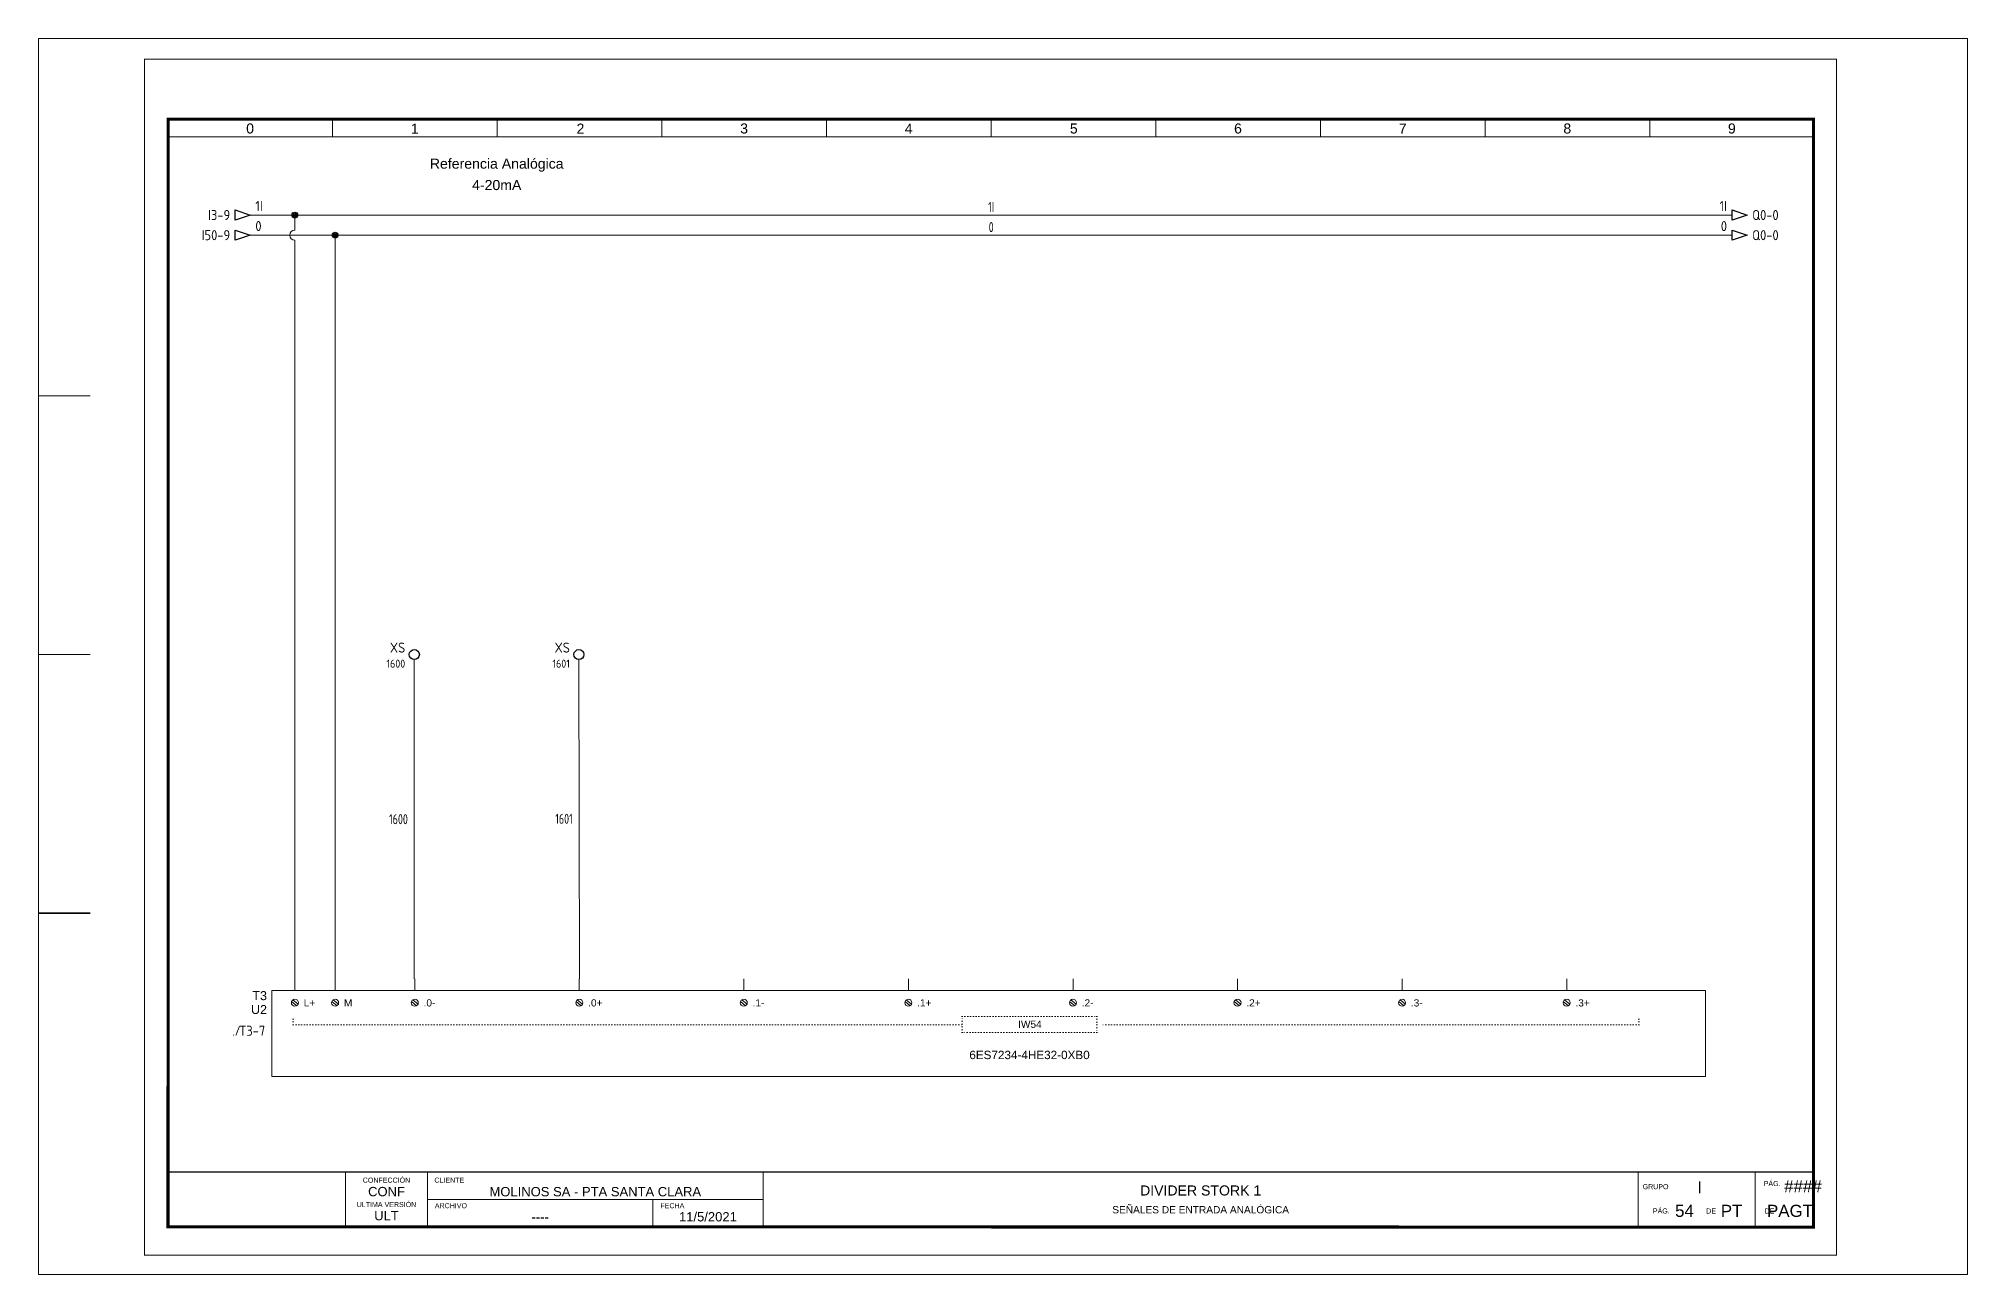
# Paper-space layout 'Layout1' of a CAD drawing. Header units: millimetres. Extents: x -26 to 453, y -5 to 302.
# The model-space entities are those that its viewports show. They can reach past a viewport. Long polylines and large blocks are cut down to what shows.
import ezdxf
from ezdxf.enums import TextEntityAlignment as Align

# ---------------------------------------------------------------- set-up
doc = ezdxf.new("R2010")
doc.units = ezdxf.units.MM
doc.linetypes.add('ACAD_ISO07W100', pattern=[3, 0, -3])
for name, color, linetype, lineweight in [('eProC - L2', 41, 'Continuous', 20), ('RED_05', 1, 'Continuous', 5), ('WHT_15', 7, 'Continuous', 15)]:
    doc.layers.add(name, color=color, linetype=linetype, lineweight=lineweight)
for name, color, linetype in [('SYMS', 7, 'Continuous'), ('TAGS', 150, 'Continuous'), ('TERMS', 123, 'Continuous'), ('WIREFIXED', 7, 'Continuous'), ('WIRENO', 72, 'Continuous'), ('WIREREF', 52, 'Continuous'), ('WIREREF_DEST', 52, 'Continuous'), ('XREF', 7, 'Continuous')]:
    doc.layers.add(name, color=color, linetype=linetype)
doc.styles.get("Standard").update_dxf_attribs({"font": 'arial.ttf'})
doc.styles.add('WD_IEC', font='ISOCP2.shx', dxfattribs={"width": 0.9, "height": 4})
picture_1 = doc.add_image_def('image1.jpg', size_in_pixel=(564, 174))

# ---------------------------------------------------------------- blocks, each defined once
blk = doc.blocks.new('eproc_rotulo_010')
at = {"layer": 'eProC - L2', "color": 0, "lineweight": 5, "const_width": 0.233}
for points in [[(0.12, 297.12), (420.12, 297.12), (420.12, 0.12), (0.12, 0.12), (0.12, 297.12)], [(5.9, 20.72), (414.37, 20.7)], [(49.98, 7.12), (49.98, 20.72)], [(70.35, 7.12), (70.35, 20.72)], [(153.64, 7.04), (153.64, 20.64)], [(70.35, 13.92), (153.64, 13.92)], [(126.3, 7.12), (126.3, 13.92)]]:
    blk.add_lwpolyline(points, dxfattribs=at)
at = {"layer": 'eProC - L2', "color": 0}
blk.add_lwpolyline([(420.12, 0.12), (420.12, 297.12), (0.12, 297.12), (0.12, 0.12), (420.12, 0.12)], dxfattribs=at)
at = {"layer": 'eProC - L2', "color": 0, "lineweight": 40, "const_width": 0.75}
blk.add_lwpolyline([(5.92, 7.13), (414.37, 7.11), (414.4, 282.24), (5.95, 282.27)], close=True, dxfattribs=at)
at = {"layer": 'eProC - L2', "color": 0, "lineweight": 5, "const_width": 0.233}
for points in [[(46.8, 277.83), (5.9, 277.83), (5.9, 282.27), (46.8, 282.27)], [(87.64, 277.83), (46.75, 277.83), (46.75, 282.27), (87.64, 282.27)], [(128.54, 277.83), (87.64, 277.83), (87.64, 282.26), (128.54, 282.26)], [(169.38, 277.83), (128.49, 277.83), (128.49, 282.26), (169.38, 282.26)], [(210.28, 277.82), (169.38, 277.82), (169.38, 282.26), (210.28, 282.26)], [(251.12, 277.82), (210.23, 277.82), (210.23, 282.26), (251.12, 282.26)], [(292.02, 277.82), (251.12, 277.82), (251.12, 282.25), (292.02, 282.25)], [(332.86, 277.82), (291.97, 277.82), (291.97, 282.25), (332.86, 282.25)], [(373.76, 277.83), (332.86, 277.83), (332.86, 282.27), (373.76, 282.27)], [(414.6, 277.83), (373.71, 277.83), (373.71, 282.27), (414.6, 282.27)]]:
    blk.add_lwpolyline(points, close=True, dxfattribs=at)
at = {"layer": 'eProC - L2', "color": 0, "lineweight": 0, "const_width": 0.233}
for points in [[(370.87, 7.1), (370.87, 20.7)], [(399.87, 7.1), (399.87, 20.7)]]:
    blk.add_lwpolyline(points, dxfattribs=at)
at = {"layer": 'eProC - L2', "color": 0, "lineweight": 20, "char_height": 2.5, "attachment_point": 8}
for s, insert in [('{\\fArial|b0|i0|c0|p18;0}', (26.3, 278.65)), ('{\\fArial|b0|i0|c0|p18;1}', (67.19, 278.65)), ('{\\fArial|b0|i0|c0|p18;2}', (108.3, 278.65)), ('{\\fArial|b0|i0|c0|p18;3}', (148.93, 278.65)), ('{\\fArial|b0|i0|c0|p18;4}', (189.78, 278.65)), ('{\\fArial|b0|i0|c0|p18;5}', (230.77, 278.65)), ('{\\fArial|b0|i0|c0|p18;6}', (271.52, 278.65)), ('{\\fArial|b0|i0|c0|p18;7}', (312.41, 278.65)), ('{\\fArial|b0|i0|c0|p18;8}', (353.26, 278.65)), ('{\\fArial|b0|i0|c0|p18;9}', (394.11, 278.65))]:
    blk.add_mtext(s, dxfattribs=dict(at, insert=insert))
at = {"layer": 'eProC - L2', "color": 0, "char_height": 1.2552}
for s, insert, attachment_point in [('{\\fArial|b0|i0|c0|p18;CONFECCIÓN }', (60.16, 18.11), 8), ('{\\fArial|b0|i0|c0|p18;CLIENTE}', (72.05, 18.11), 7), ('{\\fArial|b0|i0|c0|p18;GRUPO}', (371.96, 16.49), 7), ('{\\fArial|b0|i0|c0|p18;PÁG.}', (402.01, 17.26), 7), ('{\\fArial|b0|i0|c0|p18;ULTIMA VERSIÓN}', (60.16, 12.05), 8), ('{\\fArial|b0|i0|c0|p18;ARCHIVO}', (72.15, 11.76), 7), ('{\\fArial|b0|i0|c0|p18;FECHA}', (128.15, 11.76), 7), ('{\\fArial|b0|i0|c0|p18;PÁG.}', (374.51, 10.46), 7), ('{\\fArial|b0|i0|c0|p18;DE}', (387.74, 10.46), 7), ('{\\fArial|b0|i0|c0|p18;DE}', (402.24, 10.46), 7)]:
    blk.add_mtext(s, dxfattribs=dict(at, insert=insert, attachment_point=attachment_point))
at = {"layer": 'eProC - L2', "color": 0}
for tag, height, p in [('CONF', 2.31, (60.16, 14.76)), ('CLIENTE', 2.31, (111.99, 14.74)), ('DESC_1', 2.5, (262.25, 14.94)), ('ULT', 2.31, (60.16, 8.79)), ('ARCH', 2.31, (98.32, 8.46)), ('FECHA', 2.31, (139.94, 8.5)), ('DESC__2', 1.8, (262.25, 10.51))]:
    blk.add_attdef(tag, text='', height=height, dxfattribs=at).set_placement(p, align=Align.CENTER)
for tag, p in [('GR', (386.11, 17)), ('PGRAL', (411.76, 17.25)), ('PG', (382.35, 11.13)), ('PT', (394.05, 11.13)), ('PAGT', (408.55, 11.13))]:
    blk.add_attdef(tag, text='', height=3, dxfattribs=at).set_placement(p, align=Align.MIDDLE_CENTER)
at = {"layer": 'eProC - L2', "color": 0, "flags": 9}
blk.add_attdef('WD_TB', (0.12, 0.12), '', height=2.5, dxfattribs=at)
at = {"layer": 'eProC - L2', "color": 0}
image = blk.add_image(picture_1, insert=(5.9, 7.12), size_in_units=(44.08, 13.6), dxfattribs=at)
image.dxf.flags = 7
blk = doc.blocks.new('HA1D3')
blk.add_lwpolyline([(0, 0), (-3.75, -1.25), (-3.75, 1.25)], close=True)
at = {"style": 'WD_IEC'}
blk.add_attdef('XREF', text='', height=2.5, dxfattribs=at).set_placement((-5, 0), align=Align.MIDDLE_RIGHT)
at = {"style": 'WD_IEC', "flags": 1}
blk.add_attdef('SIGCODE', text='', height=1, dxfattribs=at).set_placement((-2.5, 1.8), align=Align.RIGHT)
at = {"style": 'WD_IEC'}
for tag, p, height, flags in [('X1TERM01', (0, 0), 0.32, 1), ('WIRENO', (1.25, 1), 2.5, 8)]:
    blk.add_attdef(tag, p, '', height=height, dxfattribs=dict(at, flags=flags))
blk.add_attdef('DESC1', text='', height=2.5, dxfattribs=at).set_placement((1.25, -1), align=Align.TOP_LEFT)
blk = doc.blocks.new('WD_WNH')
at = {"linetype": 'Continuous', "style": 'WD_IEC', "width": 0.8}
blk.add_attdef('WIRENO', text='', height=2.5, dxfattribs=at).set_placement((0, 0.75), align=Align.CENTER)
at = {"style": 'WD_IEC', "flags": 1}
for tag, p in [('W08USER', (0, 0.375)), ('W04USER', (0, 0.875)), ('W05USER', (0, 0.75)), ('W09USER', (0, 0.25)), ('W03USER', (0, 1)), ('W06USER', (0, 0.625)), ('W07USER', (0, 0.5)), ('W02USER', (0, 1.125)), ('W01USER', (0, 1.25)), ('W10USER', (0, 0.125))]:
    blk.add_attdef(tag, text='', height=0.08, dxfattribs=at).set_placement(p, align=Align.CENTER)
blk = doc.blocks.new('HA1S1')
blk.add_lwpolyline([(0, 1.25), (3.75, 0), (0, -1.25)], close=True)
at = {"style": 'WD_IEC'}
for tag, height, flags, p in [('WIRENO', 2.5, 8, (-1.25, 1)), ('SIGCODE', 1, 1, (5, 1.8))]:
    blk.add_attdef(tag, text='', height=height, dxfattribs=dict(at, flags=flags)).set_placement(p, align=Align.RIGHT)
at = {"style": 'WD_IEC', "flags": 1}
blk.add_attdef('X4TERM01', (0, 0), '', height=0.32, dxfattribs=at)
at = {"style": 'WD_IEC'}
blk.add_attdef('XREF', text='', height=2.5, dxfattribs=at).set_placement((5, 0), align=Align.MIDDLE_LEFT)
blk.add_attdef('DESC1', text='', height=2.5, dxfattribs=at).set_placement((-1.25, -1), align=Align.TOP_RIGHT)
blk = doc.blocks.new('modana_i')
at = {"layer": 'eProC - L2'}
blk.add_lwpolyline([(0, 0), (408.5, 0), (408.5, -257.01), (0, -257.01)], close=True, dxfattribs=at)
for points in [[(31.51, -209.06), (31.51, -211.98)], [(41.51, -209.06), (41.51, -211.98)], [(61.28, -209.06), (61.28, -211.98)], [(102.12, -209.06), (102.12, -211.98)], [(142.97, -209.06), (142.97, -211.98)], [(183.82, -209.06), (183.82, -211.98)], [(224.68, -209.06), (224.68, -211.98)], [(265.53, -209.06), (265.53, -211.98)], [(306.38, -209.06), (306.38, -211.98)], [(347.23, -209.06), (347.23, -211.98)], [(381.68, -211.98), (25.8, -211.98)], [(25.8, -233.3), (25.8, -211.98)], [(31.98, -215.75), (30.69, -214.73)], [(31, -214.3), (32.32, -215.34)], [(41.98, -215.75), (40.69, -214.73)], [(41, -214.3), (42.32, -215.34)], [(61.74, -215.75), (60.45, -214.73)], [(60.77, -214.3), (62.08, -215.34)], [(102.59, -215.75), (101.3, -214.73)], [(101.62, -214.3), (102.93, -215.34)], [(143.41, -215.75), (142.12, -214.73)], [(142.44, -214.3), (143.76, -215.34)], [(184.26, -215.75), (182.97, -214.73)], [(183.29, -214.3), (184.61, -215.34)], [(225.11, -215.75), (223.82, -214.73)], [(224.14, -214.3), (225.46, -215.34)], [(265.96, -215.75), (264.67, -214.73)], [(264.99, -214.3), (266.31, -215.34)], [(306.81, -215.75), (305.52, -214.73)], [(305.84, -214.3), (307.16, -215.34)], [(347.66, -215.75), (346.37, -214.73)], [(346.69, -214.3), (348.01, -215.34)], [(381.68, -211.98), (381.68, -233.3)], [(25.8, -233.3), (381.68, -233.3)]]:
    blk.add_lwpolyline(points, dxfattribs=at)
at = {"layer": 'eProC - L2', "linetype": 'ACAD_ISO07W100', "ltscale": 0.2}
for points in [[(31.1, -219.07), (31.1, -220.51), (197.13, -220.51)], [(365.14, -219.07), (365.14, -220.51), (232.1, -220.51)]]:
    blk.add_lwpolyline(points, dxfattribs=at)
blk.add_lwpolyline([(197.13, -218.43), (230.6, -218.43), (230.6, -222.41), (197.13, -222.41)], close=True, dxfattribs=at)
at = {"layer": 'eProC - L2'}
for centre in [(31.51, -215.01), (41.51, -215.01), (61.28, -215.01), (102.12, -215.01), (142.95, -215.01), (183.8, -215.01), (224.65, -215.01), (265.5, -215.01), (306.35, -215.01), (347.2, -215.01)]:
    blk.add_circle(centre, 0.871, dxfattribs=at)
at = {"layer": 'eProC - L2', "attachment_point": 1}
for s, insert, char_height in [('L+', (33.7, -214.16), 1.786), ('M', (43.7, -214.16), 1.79), ('.0-', (63.47, -214.16), 1.786), ('.0+', (104.32, -214.16), 1.786), ('.1-', (145.14, -214.16), 1.786), ('.1+', (185.99, -214.16), 1.786), ('.2-', (226.84, -214.16), 1.786), ('.2+', (267.69, -214.16), 1.786), ('.3-', (308.54, -214.16), 1.786), ('.3+', (349.39, -214.16), 1.786)]:
    blk.add_mtext_dynamic_manual_height_columns(s, width=4.8385, gutter_width=11.16, heights=[0], dxfattribs=dict(at, insert=insert, char_height=char_height))
at = {"layer": 'eProC - L2'}
for tag, p in [('GXX1', (24.6, -214.37)), ('ID1', (24.6, -217.82))]:
    blk.add_attdef(tag, text='', height=2.23, dxfattribs=at).set_placement(p, align=Align.RIGHT)
for tag, height, p in [('BYTE', 1.79, (213.97, -221.26)), ('DESC1', 2.08, (213.87, -229.02))]:
    blk.add_attdef(tag, text='', height=height, dxfattribs=at).set_placement(p, align=Align.CENTER)
blk = doc.blocks.new('WDDOT')
for radius in [0.72, 0.449, 0.223]:
    blk.add_circle((0, 0), radius)
blk = doc.blocks.new('VT0002')
blk.add_circle((0, 0), 1.25)
at = {"style": 'WD_IEC', "flags": 1}
for tag, p, height in [('ASSYCODE', (2.75, 10.75), 1), ('CATDESC', (2.75, 9.25), 1), ('MFG', (2.75, 7.25), 1.5), ('CAT', (2.75, 4.75), 1.5), ('X4PIN01', (-1.25, 1), 0.25), ('X4TERM01', (-1.25, 0), 0.25), ('X4TERMDESC01', (-1.25, 0.5), 0.4), ('STRIPSEQ', (0, 0), 0.025), ('X2PIN01', (0, 2.25), 0.25), ('X2TERM01', (0, 1.25), 0.25), ('X8PIN01', (0, -0.25), 0.25), ('X2TERMDESC01', (0, 1.75), 0.4), ('X1PIN01', (1.25, 1), 0.25), ('X1TERM01', (1.25, 0), 0.25), ('X1TERMDESC01', (1.25, 0.5), 0.4), ('LINKTERM', (0, -0.04), 0.025), ('X8TERM01', (0, -1.25), 0.25), ('X8TERMDESC01', (0, -0.75), 0.4)]:
    blk.add_attdef(tag, p, '', height=height, dxfattribs=at)
at = {"style": 'WD_IEC'}
for tag, p in [('INST', (-2.25, 6.5)), ('LOC', (-2.25, 3.5)), ('DESC1', (-2.25, -6.25)), ('DESC2', (-2.25, -9.25)), ('DESC3', (-2.25, -12.25))]:
    blk.add_attdef(tag, text='', height=2.5, dxfattribs=at).set_placement(p, align=Align.RIGHT)
at = {"style": 'WD_IEC', "flags": 8}
for tag, height, p in [('TAGSTRIP', 2.5, (-2.25, 0.5)), ('TERM01', 2, (-2.25, -3.25))]:
    blk.add_attdef(tag, text='', height=height, dxfattribs=at).set_placement(p, align=Align.RIGHT)
blk = doc.blocks.new('WD_WNV')
at = {"linetype": 'Continuous', "style": 'WD_IEC', "width": 0.8}
blk.add_attdef('WIRENO', text='', height=2.5, dxfattribs=at).set_placement((-1.6, 0), align=Align.MIDDLE_RIGHT)
at = {"style": 'WD_IEC', "flags": 1}
for tag, p in [('W08USER', (-1, 0.375)), ('W04USER', (-1, 0.875)), ('W05USER', (-1, 0.75)), ('W09USER', (-1, 0.25)), ('W03USER', (-1, 1)), ('W06USER', (-1, 0.625)), ('W07USER', (-1, 0.5)), ('W02USER', (-1, 1.125)), ('W01USER', (-1, 1.25)), ('W10USER', (-1, 0.125))]:
    blk.add_attdef(tag, text='', height=0.08, dxfattribs=at).set_placement(p, align=Align.CENTER)
blk = doc.blocks.new('HA2D1_REF')
at = {"insert": (0.12, 1.25), "char_height": 2.5, "attachment_point": 1, "style": 'WD_IEC'}
blk.add_mtext_dynamic_manual_height_columns('./', width=3.6033, gutter_width=12.5, heights=[0], dxfattribs=at)
at = {"style": 'WD_IEC', "flags": 8}
blk.add_attdef('SIGCODE', (0, 3), '', height=2.5, dxfattribs=at)
at = {"style": 'WD_IEC'}
blk.add_attdef('XREF', text='', height=2.5, dxfattribs=at).set_placement((1.82, 0), align=Align.MIDDLE_LEFT)
blk.add_attdef('DESC1', text='', height=2.5, dxfattribs=at).set_placement((4.5, -4.19), align=Align.MIDDLE_CENTER)

msp = doc.modelspace()

# ---------------------------------------------------------------- linework, layer by layer
at = {"layer": 'eProC - L2'}
for p, q in [((-13.42, 213.55), (-134.94, 213.55)), ((-13.42, 149.27), (-134.94, 149.27)), ((-13.42, 85.11), (-134.95, 85.11)), ((-13.42, 84.99), (-134.95, 84.99))]:
    msp.add_line(p, q, dxfattribs=at)
at = {"layer": 'RED_05'}
for p, q in [((26.35, 258.44), (394.16, 258.44)), ((37.41, 254.71), (37.41, 258.44)), ((37.41, 68.77), (37.41, 252.17)), ((67.06, 68.77), (67.06, 148.02)), ((108.03, 68.77), (107.93, 148.02))]:
    msp.add_line(p, q, dxfattribs=at)
msp.add_arc((37.41, 253.44), 1.27, 90, 270, dxfattribs=at)
at = {"layer": 'WHT_15'}
for p, q in [((26.35, 253.44), (394.16, 253.44)), ((47.41, 68.77), (47.41, 253.44))]:
    msp.add_line(p, q, dxfattribs=at)

# ---------------------------------------------------------------- block references
at = {"layer": 'eProC - L2'}
msp.add_blockref('eproc_rotulo_010', (0, 0), dxfattribs=at).add_auto_attribs({'PAGT': 'PAGT', 'PGRAL': '####', 'PT': 'PT', 'CONF': 'CONF', 'ULT': 'ULT', 'ARCH': '----', 'GR': 'I', 'PG': '54', 'DESC_1': 'DIVIDER STORK 1', 'DESC__2': 'SEÑALES DE ENTRADA ANALÓGICA', 'FECHA': '11/5/2021', 'CLIENTE': 'MOLINOS SA - PTA SANTA CLARA'})
at = {"layer": 'SYMS'}
ref = msp.add_blockref('HA1D3', (26.35, 258.44), dxfattribs=at)
ref.add_attrib('XREF', 'I3-9', dxfattribs={"layer": 'XREF', "height": 2.5, "style": 'WD_IEC'}).set_placement((21.35, 258.44), align=Align.MIDDLE_RIGHT)
ref.add_attrib('WIRENO', '1I', (27.6, 259.44), dxfattribs={"layer": 'WIREREF_DEST', "height": 2.5, "style": 'WD_IEC', "flags": 8})
for p in [(37.41, 258.44), (47.41, 253.44)]:
    msp.add_blockref('WDDOT', p, dxfattribs=at)
ref = msp.add_blockref('HA1S1', (394.16, 258.44), dxfattribs=at)
ref.add_attrib('XREF', 'Q0-0', dxfattribs={"layer": 'XREF', "height": 2.5, "style": 'WD_IEC'}).set_placement((399.16, 258.44), align=Align.MIDDLE_LEFT)
ref.add_attrib('WIRENO', '1I', dxfattribs={"layer": 'WIREREF', "height": 2.5, "style": 'WD_IEC', "flags": 8}).set_placement((392.91, 259.44), align=Align.RIGHT)
ref = msp.add_blockref('HA1D3', (26.35, 253.44), dxfattribs=at)
ref.add_attrib('XREF', 'I50-9', dxfattribs={"layer": 'XREF', "height": 2.5, "style": 'WD_IEC'}).set_placement((21.35, 253.44), align=Align.MIDDLE_RIGHT)
ref.add_attrib('WIRENO', '0', (27.6, 254.44), dxfattribs={"layer": 'WIREREF_DEST', "height": 2.5, "style": 'WD_IEC', "flags": 8})
ref = msp.add_blockref('HA1S1', (394.16, 253.44), dxfattribs=at)
ref.add_attrib('XREF', 'Q0-0', dxfattribs={"layer": 'XREF', "height": 2.5, "style": 'WD_IEC'}).set_placement((399.16, 253.44), align=Align.MIDDLE_LEFT)
ref.add_attrib('WIRENO', '0', dxfattribs={"layer": 'WIREREF', "height": 2.5, "style": 'WD_IEC', "flags": 8}).set_placement((392.91, 254.44), align=Align.RIGHT)
ref = msp.add_blockref('VT0002', (67.06, 149.27), dxfattribs=at)
ref.add_attrib('TERM01', '1600', dxfattribs={"layer": 'TERMS', "height": 2, "style": 'WD_IEC', "flags": 8}).set_placement((64.81, 146.02), align=Align.RIGHT)
ref.add_attrib('TAGSTRIP', 'XS', dxfattribs={"layer": 'TAGS', "height": 2.5, "style": 'WD_IEC', "flags": 8}).set_placement((64.81, 149.77), align=Align.RIGHT)
ref = msp.add_blockref('VT0002', (107.93, 149.27), dxfattribs=at)
ref.add_attrib('TERM01', '1601', dxfattribs={"layer": 'TERMS', "height": 2, "style": 'WD_IEC', "flags": 8}).set_placement((105.68, 146.02), align=Align.RIGHT)
ref.add_attrib('TAGSTRIP', 'XS', dxfattribs={"layer": 'TAGS', "height": 2.5, "style": 'WD_IEC', "flags": 8}).set_placement((105.68, 149.77), align=Align.RIGHT)
ref = msp.add_blockref('HA2D1_REF', (21.78, 55.85), dxfattribs=at)
ref.add_attrib('XREF', 'T3-7', dxfattribs={"layer": 'XREF', "height": 2.5, "style": 'WD_IEC'}).set_placement((23.6, 55.85), align=Align.MIDDLE_LEFT)
at = {"layer": 'WHT_15'}
msp.add_blockref('modana_i', (5.9, 277.83), dxfattribs=at).add_auto_attribs({'GXX1': 'T3', 'ID1': 'U2', 'DESC1': '6ES7234-4HE32-0XB0', 'BYTE': 'IW54'})
at = {"layer": 'WIREFIXED'}
ref = msp.add_blockref('WD_WNV', (67.06, 108.4), dxfattribs=at)
ref.add_attrib('WIRENOF', '1600', dxfattribs={"linetype": 'Continuous', "height": 2.5, "style": 'WD_IEC', "width": 0.8}).set_placement((65.46, 108.4), align=Align.MIDDLE_RIGHT)
ref = msp.add_blockref('WD_WNV', (107.98, 108.49), dxfattribs=at)
ref.add_attrib('WIRENOF', '1601', dxfattribs={"linetype": 'Continuous', "height": 2.5, "style": 'WD_IEC', "width": 0.8}).set_placement((106.38, 108.49), align=Align.MIDDLE_RIGHT)
at = {"layer": 'WIRENO'}
ref = msp.add_blockref('WD_WNH', (210.25, 258.44), dxfattribs=at)
ref.add_attrib('WIRENO', '1I', dxfattribs={"linetype": 'Continuous', "height": 2.5, "style": 'WD_IEC', "width": 0.8}).set_placement((210.25, 259.19), align=Align.CENTER)
ref = msp.add_blockref('WD_WNH', (210.25, 253.44), dxfattribs=at)
ref.add_attrib('WIRENO', '0', dxfattribs={"linetype": 'Continuous', "height": 2.5, "style": 'WD_IEC', "width": 0.8}).set_placement((210.25, 254.19), align=Align.CENTER)

# ---------------------------------------------------------------- texts
at = {"layer": 'TAGS', "char_height": 2.5, "attachment_point": 2}
for s, insert in [('Referencia Analógica', (87.52, 272.45)), ('4-20mA', (87.52, 267.14))]:
    msp.add_mtext_dynamic_manual_height_columns(s, width=85.358, gutter_width=12.5, heights=[10.14], dxfattribs=dict(at, insert=insert))

psp = doc.layouts.get("Layout1")

# ---------------------------------------------------------------- viewports
at = {"layer": '0'}
psp.add_viewport(center=(213.13, 148.76), size=(478.79, 306.9305), view_center_point=(213.19, 148.8), view_height=306.9305, dxfattribs=at)

doc.saveas('drawing.dxf')
